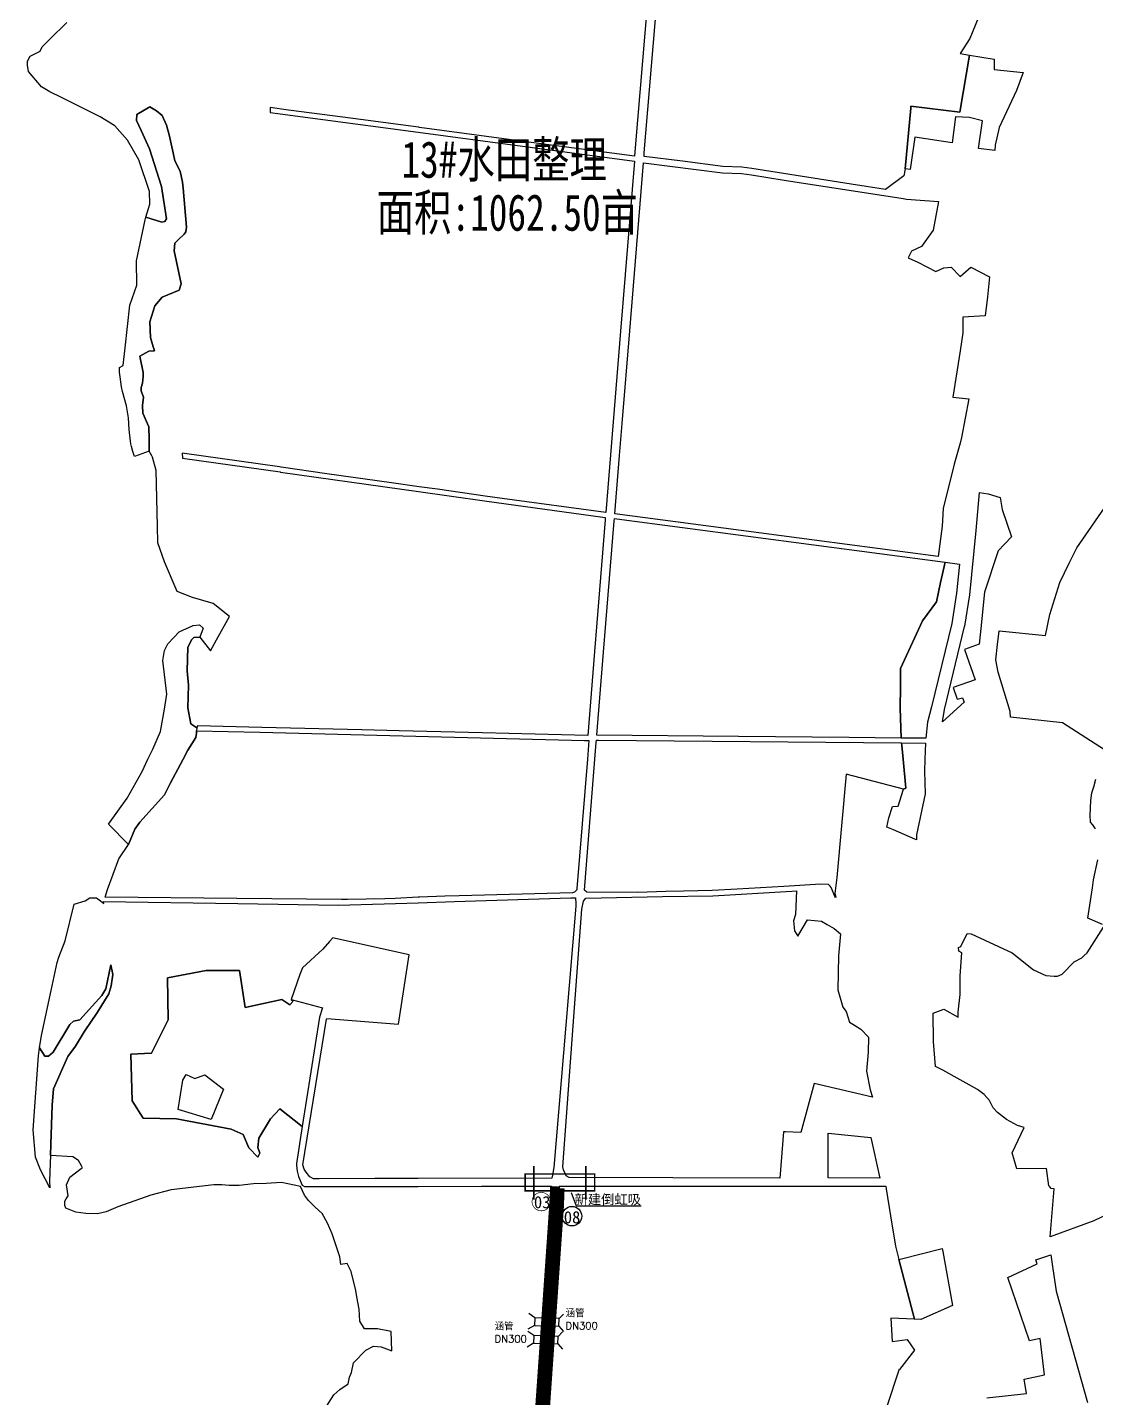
# Model space of a CAD drawing. Header units: millimetres. Extents: x 35444746 to 35449000, y 3482000 to 3488437.
# Drawn here: x 35444840 to 35445278, y 3484738 to 3485300 of the extents above; entities that cross this region are included whole.
import ezdxf
from ezdxf.enums import TextEntityAlignment as Align

# ---------------------------------------------------------------- set-up
doc = ezdxf.new("R2010")
doc.units = ezdxf.units.MM
doc.linetypes.add('X3', pattern=[5, 4, -1])
for name, color, linetype, true_color in [('0203.02旱地整理', 9, 'Continuous', 0x808080), ('0204.01水田整理标注', 7, 'Continuous', 0xffffff), ('0204.02水田整理', 9, 'Continuous', 0x808080), ('0302.01田间道路工程标注', 6, 'X3', 0xff00ff), ('0302.02田间道路工程', 6, 'X3', 0xff00ff), ('0401.01渠道工程标注', 4, '732', 0x00ffff), ('0401.02渠道工程', 4, 'X3', 0x00ffff), ('0401.03涵管标注', 4, '732', 0x00ffff), ('0502.01倒虹吸标注', 6, 'X3', 0xff00ff), ('0502.02倒虹吸', 6, 'X3', 0xff00ff)]:
    doc.layers.add(name, color=color, linetype=linetype, true_color=true_color)
doc.styles.add('FS', font='rs.shx', dxfattribs={"bigfont": 'fs.shx'})
doc.styles.add('宋体', font='')
doc.styles.get('宋体').set_extended_font_data('SimSun')
doc.linetypes.add('732', pattern='A,9,-0.5,[162,AAA.SHX,S=1,R=0,X=0,Y=0],-0.5', length=10)

# ---------------------------------------------------------------- blocks, each defined once
blk = doc.blocks.new('*U3')
at = {"linetype": 'X3', "ltscale": 0.2, "const_width": 1, "flags": 128}
for points in [[(5.81, 20.51), (5.81, 0)], [(37.42, 20.51), (37.42, 0)], [(37.42, 15.64), (5.81, 15.64)], [(5.81, 5.46), (37.42, 5.46)]]:
    blk.add_lwpolyline(points, dxfattribs=at)
at = {"linetype": 'ByBlock', "ltscale": 0.2, "const_width": 1, "flags": 128}
for points in [[(5.81, 15.64), (0.5, 15.64), (0.5, 5.46), (5.81, 5.46)], [(37.42, 15.64), (42.73, 15.64), (42.73, 5.46), (37.42, 5.46)]]:
    blk.add_lwpolyline(points, dxfattribs=at)

msp = doc.modelspace()

# ---------------------------------------------------------------- linework, layer by layer
at = {"layer": '0203.02旱地整理', "color": 41}
for points in [[(35445226.197, 3485288.923), (35445236.363, 3485287.23), (35445236.334, 3485283.022), (35445248.291, 3485281.856), (35445245.476, 3485274.406), (35445238.442, 3485259.227), (35445236.752, 3485252.058), (35445236.592, 3485249.829), (35445229.948, 3485250.637), (35445231.594, 3485262.014), (35445226.17, 3485263.4), (35445220.46, 3485263.694), (35445219.123, 3485252.896), (35445203.793, 3485255.328), (35445201.875, 3485242.079), (35445199.823, 3485242.226), (35445202.123, 3485267.204), (35445202.2, 3485268.032), (35445222.29, 3485265.54)], [(35445226.197, 3485288.923), (35445236.363, 3485287.23), (35445236.334, 3485283.022), (35445248.291, 3485281.856), (35445245.476, 3485274.406), (35445238.442, 3485259.227), (35445236.752, 3485252.058), (35445236.592, 3485249.829), (35445229.948, 3485250.637), (35445231.594, 3485262.014), (35445226.17, 3485263.4), (35445220.46, 3485263.694), (35445219.123, 3485252.896), (35445203.793, 3485255.328), (35445201.875, 3485242.079), (35445199.823, 3485242.226), (35445202.123, 3485267.204), (35445202.2, 3485268.032), (35445222.29, 3485265.54)], [(35444888.328, 3485222.482), (35444894.803, 3485220.428), (35444896.055, 3485220.741), (35444896.698, 3485221.716), (35444894.697, 3485235.013), (35444889.756, 3485250.438), (35444886.365, 3485257.999), (35444884.493, 3485262.134), (35444884.564, 3485264.527), (35444889.885, 3485267.783), (35444892.587, 3485266.114), (35444895.003, 3485264.171), (35444896.75, 3485260.169), (35444897.793, 3485256.288), (35444899.491, 3485248.799), (35444900.218, 3485245.59), (35444902.318, 3485241.351), (35444903.358, 3485236.766), (35444903.583, 3485234.417), (35444904.928, 3485218.324), (35444904.685, 3485216.446), (35444903.976, 3485215.51), (35444901.496, 3485213.174), (35444900.196, 3485211.772), (35444899.948, 3485208.602), (35444902.698, 3485195.136), (35444901.981, 3485192.437), (35444895.025, 3485189.65), (35444891.95, 3485186.021), (35444889.922, 3485179.45), (35444890.132, 3485173.103), (35444891.292, 3485169.219), (35444891.544, 3485168.512), (35444891.888, 3485167.549), (35444889.535, 3485167.432), (35444885.829, 3485165.382), (35444887.225, 3485158.666), (35444887.219, 3485157.133), (35444886.853, 3485154.304), (35444886.373, 3485152.537), (35444886.368, 3485151.24), (35444887.302, 3485148.641), (35444886.933, 3485145.104), (35444887.066, 3485142.025), (35444889.522, 3485136.357), (35444889.601, 3485131.419), (35444889.589, 3485126.451), (35444883.556, 3485124.252), (35444882.903, 3485126.265), (35444882.35, 3485128.385), (35444882.126, 3485129.458), (35444881.94, 3485130.537), (35444881.376, 3485135.347), (35444881.144, 3485140.082), (35444880.349, 3485145.049), (35444878.749, 3485150.938), (35444878.336, 3485152.876), (35444877.99, 3485154.826), (35444877.699, 3485156.871), (35444877.508, 3485158.797), (35444877.416, 3485160.73), (35444878.91, 3485161.556), (35444879.741, 3485168.801), (35444881.745, 3485186.275), (35444884.624, 3485194.547), (35444884.459, 3485204.551), (35444887.991, 3485221.378)], [(35444888.328, 3485222.482), (35444894.803, 3485220.428), (35444896.055, 3485220.741), (35444896.698, 3485221.716), (35444894.697, 3485235.013), (35444889.756, 3485250.438), (35444886.365, 3485257.999), (35444884.493, 3485262.134), (35444884.564, 3485264.527), (35444889.885, 3485267.783), (35444892.587, 3485266.114), (35444895.003, 3485264.171), (35444896.75, 3485260.169), (35444897.793, 3485256.288), (35444899.491, 3485248.799), (35444900.218, 3485245.59), (35444902.318, 3485241.351), (35444903.358, 3485236.766), (35444903.583, 3485234.417), (35444904.928, 3485218.324), (35444904.685, 3485216.446), (35444903.976, 3485215.51), (35444901.496, 3485213.174), (35444900.196, 3485211.772), (35444899.948, 3485208.602), (35444902.698, 3485195.136), (35444901.981, 3485192.437), (35444895.025, 3485189.65), (35444891.95, 3485186.021), (35444889.922, 3485179.45), (35444890.132, 3485173.103), (35444891.292, 3485169.219), (35444891.544, 3485168.512), (35444891.888, 3485167.549), (35444889.535, 3485167.432), (35444885.829, 3485165.382), (35444887.225, 3485158.666), (35444887.219, 3485157.133), (35444886.853, 3485154.304), (35444886.373, 3485152.537), (35444886.368, 3485151.24), (35444887.302, 3485148.641), (35444886.933, 3485145.104), (35444887.066, 3485142.025), (35444889.522, 3485136.357), (35444889.601, 3485131.419), (35444889.589, 3485126.451), (35444883.556, 3485124.252), (35444882.903, 3485126.265), (35444882.35, 3485128.385), (35444882.126, 3485129.458), (35444881.94, 3485130.537), (35444881.376, 3485135.347), (35444881.144, 3485140.082), (35444880.349, 3485145.049), (35444878.749, 3485150.938), (35444878.336, 3485152.876), (35444877.99, 3485154.826), (35444877.699, 3485156.871), (35444877.508, 3485158.797), (35444877.416, 3485160.73), (35444878.91, 3485161.556), (35444879.741, 3485168.801), (35444881.745, 3485186.275), (35444884.624, 3485194.547), (35444884.459, 3485204.551), (35444887.991, 3485221.378)], [(35445230.391, 3485109.528), (35445233.841, 3485108.925), (35445238.834, 3485107.416), (35445239.635, 3485102.545), (35445243.389, 3485091.272), (35445237.93, 3485085.545), (35445232.4, 3485068.516), (35445230.894, 3485053.635), (35445230.251, 3485047.27), (35445224.134, 3485045.088), (35445228.605, 3485032.548), (35445219.564, 3485029.497), (35445221.097, 3485024.721), (35445223.352, 3485025.266), (35445224.041, 3485023.371), (35445215.136, 3485015.404), (35445215.984, 3485020.409), (35445224.206, 3485054.463), (35445224.249, 3485054.64), (35445226.298, 3485067.49), (35445228.979, 3485093.808)], [(35445230.391, 3485109.528), (35445233.841, 3485108.925), (35445238.834, 3485107.416), (35445239.635, 3485102.545), (35445243.389, 3485091.272), (35445237.93, 3485085.545), (35445232.4, 3485068.516), (35445230.894, 3485053.635), (35445230.251, 3485047.27), (35445224.134, 3485045.088), (35445228.605, 3485032.548), (35445219.564, 3485029.497), (35445221.097, 3485024.721), (35445223.352, 3485025.266), (35445224.041, 3485023.371), (35445215.136, 3485015.404), (35445215.984, 3485020.409), (35445224.206, 3485054.463), (35445224.249, 3485054.64), (35445226.298, 3485067.49), (35445228.979, 3485093.808)], [(35445216.263, 3485080.822), (35445222.136, 3485080.047), (35445220.929, 3485068.19), (35445218.938, 3485055.703), (35445210.678, 3485021.498), (35445208.968, 3485015.264), (35445208.261, 3485008.596), (35445198.131, 3485008.688), (35445197.756, 3485021.051), (35445197.874, 3485029.661), (35445197.955, 3485037.238), (35445206.874, 3485056.786), (35445212.617, 3485064.619), (35445214.31, 3485072.504)], [(35445216.263, 3485080.822), (35445222.136, 3485080.047), (35445220.929, 3485068.19), (35445218.938, 3485055.703), (35445210.678, 3485021.498), (35445208.968, 3485015.264), (35445208.261, 3485008.596), (35445198.131, 3485008.688), (35445197.756, 3485021.051), (35445197.874, 3485029.661), (35445197.955, 3485037.238), (35445206.874, 3485056.786), (35445212.617, 3485064.619), (35445214.31, 3485072.504)], [(35444910.431, 3485050.108), (35444907.912, 3485049.959), (35444907.2, 3485049.113), (35444905.504, 3485045.932), (35444905.182, 3485036.322), (35444905.723, 3485030.384), (35444905.543, 3485021.056), (35444906.79, 3485014.55), (35444909.238, 3485012.875), (35444909.112, 3485011.719), (35444909.002, 3485010.722), (35444908.803, 3485008.905), (35444905.532, 3485003.692), (35444903.573, 3485000), (35444898.275, 3484990.016), (35444895.856, 3484985.362), (35444885.772, 3484974.244), (35444883.782, 3484971.284), (35444881.217, 3484965.073), (35444872.985, 3484973.398), (35444880.65, 3484984.079), (35444886.722, 3484994.935), (35444889.142, 3485000), (35444891.15, 3485004.204), (35444894.248, 3485011.454), (35444895.979, 3485020.547), (35444896.849, 3485026.659), (35444895.174, 3485040.469), (35444895.896, 3485044.589), (35444897.328, 3485047.424), (35444901.947, 3485052.323), (35444907.695, 3485054.897), (35444910.272, 3485055.131), (35444911.794, 3485053.843)], [(35444910.431, 3485050.108), (35444907.912, 3485049.959), (35444907.2, 3485049.113), (35444905.504, 3485045.932), (35444905.182, 3485036.322), (35444905.723, 3485030.384), (35444905.543, 3485021.056), (35444906.79, 3485014.55), (35444909.238, 3485012.875), (35444909.112, 3485011.719), (35444909.002, 3485010.722), (35444908.803, 3485008.905), (35444905.532, 3485003.692), (35444903.573, 3485000), (35444898.275, 3484990.016), (35444895.856, 3484985.362), (35444885.772, 3484974.244), (35444883.782, 3484971.284), (35444881.217, 3484965.073), (35444872.985, 3484973.398), (35444880.65, 3484984.079), (35444886.722, 3484994.935), (35444889.142, 3485000), (35444891.15, 3485004.204), (35444894.248, 3485011.454), (35444895.979, 3485020.547), (35444896.849, 3485026.659), (35444895.174, 3485040.469), (35444895.896, 3485044.589), (35444897.328, 3485047.424), (35444901.947, 3485052.323), (35444907.695, 3485054.897), (35444910.272, 3485055.131), (35444911.794, 3485053.843)], [(35445198.330608, 3485006.686967), (35445208.151, 3485006.596), (35445207.902, 3485000), (35445207.718, 3484995.138), (35445208.008, 3484985.862), (35445204.538, 3484969.038), (35445204.476, 3484966.883), (35445203.859, 3484967.16), (35445195.078, 3484971.101), (35445192.251, 3484972.124), (35445193.171, 3484975.929), (35445194.596, 3484980.634), (35445197.011, 3484980.758), (35445199.115943, 3484987.753809), (35445200.048379, 3484988.117403), (35445199.018113, 3485000), (35445198.430487, 3485005.685616)], [(35445198.330608, 3485006.686967), (35445208.151, 3485006.596), (35445207.902, 3485000), (35445207.718, 3484995.138), (35445208.008, 3484985.862), (35445204.538, 3484969.038), (35445204.476, 3484966.883), (35445203.859, 3484967.16), (35445195.078, 3484971.101), (35445192.251, 3484972.124), (35445193.171, 3484975.929), (35445194.596, 3484980.634), (35445197.011, 3484980.758), (35445199.115943, 3484987.753809), (35445200.048379, 3484988.117403), (35445199.018113, 3485000), (35445198.430487, 3485005.685616)], [(35444844.691, 3484881.544), (35444846.888, 3484878.128), (35444848.39, 3484878.191), (35444850.184, 3484879.775), (35444857.035, 3484891.131), (35444858.605, 3484892.548), (35444861.182, 3484893.002), (35444870.23, 3484903.109), (35444871.842, 3484905.833), (35444873.876, 3484915.652), (35444874.714, 3484911.676), (35444873.995, 3484907.016), (35444873.139, 3484903.77), (35444868.453, 3484896.161), (35444862.918, 3484888.13), (35444859.368, 3484882.21), (35444856.247, 3484877.983), (35444850.416, 3484864.72), (35444849.834, 3484858.079), (35444849.282, 3484842.105), (35444849.111, 3484837.382), (35444848.995, 3484834.207), (35444848.731, 3484826.92), (35444848.823, 3484824.166), (35444845.002, 3484831.57), (35444843.024, 3484836.695), (35444842.057, 3484847.928), (35444844.195, 3484878.278)], [(35444844.691, 3484881.544), (35444846.888, 3484878.128), (35444848.39, 3484878.191), (35444850.184, 3484879.775), (35444857.035, 3484891.131), (35444858.605, 3484892.548), (35444861.182, 3484893.002), (35444870.23, 3484903.109), (35444871.842, 3484905.833), (35444873.876, 3484915.652), (35444874.714, 3484911.676), (35444873.995, 3484907.016), (35444873.139, 3484903.77), (35444868.453, 3484896.161), (35444862.918, 3484888.13), (35444859.368, 3484882.21), (35444856.247, 3484877.983), (35444850.416, 3484864.72), (35444849.834, 3484858.079), (35444849.282, 3484842.105), (35444849.111, 3484837.382), (35444848.995, 3484834.207), (35444848.731, 3484826.92), (35444848.823, 3484824.166), (35444845.002, 3484831.57), (35444843.024, 3484836.695), (35444842.057, 3484847.928), (35444844.195, 3484878.278)], [(35444947.945, 3484901.354), (35444948.392, 3484901.329), (35444960.712, 3484898.015), (35444959.537, 3484894.143), (35444952.421, 3484849.223), (35444943.216, 3484856.499), (35444939.367, 3484852.445), (35444934.618, 3484844.466), (35444934.216, 3484840.614), (35444935.021, 3484838.313), (35444934.272, 3484836.74), (35444930.515, 3484840.495), (35444928.261, 3484846.034), (35444923.276, 3484848.262), (35444900.908, 3484852.37), (35444887.153, 3484852.705), (35444882.646, 3484859.786), (35444882.128, 3484879.003), (35444890.613, 3484879.391), (35444897.435, 3484893.062), (35444897.195, 3484910.296), (35444913.041, 3484913.326), (35444926.758, 3484913.26), (35444928.983, 3484898.143), (35444944.118, 3484901.346), (35444947.281, 3484899.211), (35444948.748, 3484900.777)], [(35444947.945, 3484901.354), (35444948.392, 3484901.329), (35444960.712, 3484898.015), (35444959.537, 3484894.143), (35444952.421, 3484849.223), (35444943.216, 3484856.499), (35444939.367, 3484852.445), (35444934.618, 3484844.466), (35444934.216, 3484840.614), (35444935.021, 3484838.313), (35444934.272, 3484836.74), (35444930.515, 3484840.495), (35444928.261, 3484846.034), (35444923.276, 3484848.262), (35444900.908, 3484852.37), (35444887.153, 3484852.705), (35444882.646, 3484859.786), (35444882.128, 3484879.003), (35444890.613, 3484879.391), (35444897.435, 3484893.062), (35444897.195, 3484910.296), (35444913.041, 3484913.326), (35444926.758, 3484913.26), (35444928.983, 3484898.143), (35444944.118, 3484901.346), (35444947.281, 3484899.211), (35444948.748, 3484900.777)], [(35445215.051, 3484799.292), (35445215.275, 3484797.951), (35445219.31, 3484775.876), (35445206.188, 3484770.08), (35445203.606, 3484770.194), (35445197.289, 3484794.701), (35445197.734, 3484794.837)], [(35445215.051, 3484799.292), (35445215.275, 3484797.951), (35445219.31, 3484775.876), (35445206.188, 3484770.08), (35445203.606, 3484770.194), (35445197.289, 3484794.701), (35445197.734, 3484794.837)]]:
    msp.add_lwpolyline(points, close=True, dxfattribs=at)
for points in [[(35445281.574, 3485003.888), (35445264.342, 3485014.876), (35445243.06, 3485017.225), (35445242.845, 3485019.542), (35445238.046, 3485035.712), (35445237.04, 3485040.812), (35445237.726, 3485047.139), (35445238.432, 3485052.702), (35445257.339, 3485050.746), (35445259.192, 3485059.351), (35445263.264, 3485072.518), (35445267.163, 3485080.411), (35445270.284, 3485086.731), (35445284.088, 3485106.756)], [(35445281.574, 3485003.888), (35445264.342, 3485014.876), (35445243.06, 3485017.225), (35445242.845, 3485019.542), (35445238.046, 3485035.712), (35445237.04, 3485040.812), (35445237.726, 3485047.139), (35445238.432, 3485052.702), (35445257.339, 3485050.746), (35445259.192, 3485059.351), (35445263.264, 3485072.518), (35445267.163, 3485080.411), (35445270.284, 3485086.731), (35445284.088, 3485106.756)], [(35445233.348, 3484737.921), (35445249.55, 3484739.674), (35445248.653, 3484745.536), (35445256.976, 3484747.379), (35445255.208, 3484762.24), (35445250.884, 3484761.314), (35445241.91, 3484787.321), (35445254.018, 3484792.875), (35445253.496, 3484794.567), (35445259.615, 3484796.56), (35445260.232, 3484791.857), (35445261.848, 3484781.702), (35445274.596, 3484736.04)], [(35445233.348, 3484737.921), (35445249.55, 3484739.674), (35445248.653, 3484745.536), (35445256.976, 3484747.379), (35445255.208, 3484762.24), (35445250.884, 3484761.314), (35445241.91, 3484787.321), (35445254.018, 3484792.875), (35445253.496, 3484794.567), (35445259.615, 3484796.56), (35445260.232, 3484791.857), (35445261.848, 3484781.702), (35445274.596, 3484736.04)]]:
    msp.add_lwpolyline(points, dxfattribs=at)
at = {"layer": '0204.02水田整理', "color": 51}
for points in [[(35445242.127, 3485334.377), (35445226.35, 3485295.74), (35445222.366, 3485289.56), (35445226.197, 3485288.923), (35445222.29, 3485265.54), (35445202.2, 3485268.032), (35445202.123, 3485267.204), (35445199.823, 3485242.226), (35445199.259, 3485239.412), (35445191.819, 3485233.81), (35445177.64, 3485236.024), (35445136.869, 3485242.389), (35445132.847, 3485243.017), (35445125.061, 3485243.254), (35445108.482, 3485245.374), (35445092.793, 3485247.38), (35445092.796, 3485248.909), (35445097.879, 3485310.331)], [(35445094.051, 3485310.957), (35445088.943, 3485249.225), (35445088.799, 3485247.457), (35445046.329, 3485253.146), (35445000.592, 3485259.272), (35445000.209, 3485259.323), (35444969.091, 3485263.451), (35444946.775, 3485266.411), (35444939.248, 3485267.41), (35444939.245, 3485265.393), (35444999.945, 3485257.34), (35445046.924, 3485251.048), (35445088.737, 3485245.448), (35445083.016, 3485175.612), (35445078.865, 3485124.938), (35445076.949, 3485101.229), (35445034.506, 3485107.038), (35445027.552, 3485107.99), (35445007.883, 3485110.773), (35445000.42, 3485111.829), (35444989.079, 3485113.433), (35444962.565, 3485117.185), (35444943.839, 3485119.835), (35444943.637, 3485119.863), (35444943.048, 3485119.947), (35444903.138, 3485125.594), (35444903.362, 3485123.542), (35444943.357, 3485117.883), (35444943.558, 3485117.854), (35445000.14, 3485109.848), (35445027.276, 3485106.009), (35445075.842, 3485099.362), (35445076.656, 3485099.251), (35445076.788, 3485099.233), (35445076.707, 3485098.235), (35445073.29, 3485055.956), (35445072.347, 3485044.283), (35445069.556, 3485009.732), (35445026.344, 3485010.806), (35444992.265, 3485011.653), (35444976.889, 3485012.035), (35444935.868, 3485013.054), (35444909.398, 3485013.713), (35444909.238, 3485012.875), (35444906.79, 3485014.55), (35444905.543, 3485021.056), (35444905.723, 3485030.384), (35444905.182, 3485036.322), (35444905.504, 3485045.932), (35444907.2, 3485049.113), (35444907.912, 3485049.959), (35444910.431, 3485050.108), (35444914.84, 3485044.507), (35444917.287, 3485048.974), (35444922.585, 3485058.646), (35444915.875, 3485063.939), (35444907.42, 3485066.392), (35444901.087, 3485068.808), (35444895.87, 3485080.984), (35444893.19, 3485088.81), (35444893.064, 3485095.624), (35444892.552, 3485118.479), (35444891.003, 3485124.027), (35444890.735, 3485124.486), (35444889.589, 3485126.451), (35444889.601, 3485131.419), (35444889.522, 3485136.357), (35444887.066, 3485142.025), (35444886.933, 3485145.104), (35444887.302, 3485148.641), (35444886.368, 3485151.24), (35444886.373, 3485152.537), (35444886.853, 3485154.304), (35444887.219, 3485157.133), (35444887.225, 3485158.666), (35444885.829, 3485165.382), (35444889.535, 3485167.432), (35444891.888, 3485167.549), (35444891.544, 3485168.512), (35444891.292, 3485169.219), (35444890.132, 3485173.103), (35444889.922, 3485179.45), (35444891.95, 3485186.021), (35444895.025, 3485189.65), (35444901.981, 3485192.437), (35444902.698, 3485195.136), (35444899.948, 3485208.602), (35444900.196, 3485211.772), (35444901.496, 3485213.174), (35444903.976, 3485215.51), (35444904.685, 3485216.446), (35444904.928, 3485218.324), (35444903.583, 3485234.417), (35444903.358, 3485236.766), (35444902.318, 3485241.351), (35444900.218, 3485245.59), (35444899.491, 3485248.799), (35444897.793, 3485256.288), (35444896.75, 3485260.169), (35444895.003, 3485264.171), (35444892.587, 3485266.114), (35444889.885, 3485267.783), (35444884.564, 3485264.527), (35444884.493, 3485262.134), (35444886.365, 3485257.999), (35444889.756, 3485250.438), (35444894.697, 3485235.013), (35444896.698, 3485221.716), (35444896.055, 3485220.741), (35444894.803, 3485220.428), (35444888.328, 3485222.482), (35444889.964, 3485227.838), (35444889.75, 3485233.032), (35444885.429, 3485245.92), (35444880.735, 3485254.089), (35444875.522, 3485259.879), (35444869.585, 3485263.642), (35444853.688, 3485271.576), (35444848.848, 3485273.847), (35444845.427, 3485275.993), (35444840.136, 3485282.178), (35444839.674, 3485284.777), (35444839.771, 3485286.488), (35444840.871, 3485288.546), (35444844.952, 3485290.528), (35444845.667, 3485292.29), (35444848.832, 3485295.439), (35444855.793, 3485302.365)], [(35445277.98, 3484971.484), (35445276.768, 3484973.141), (35445275.862, 3484974.146), (35445275.696, 3484976.96), (35445275.999, 3484983.1), (35445276.387, 3484986.265), (35445277.253, 3484988.619), (35445278.06, 3484991.785)], [(35445280.767, 3484932.232), (35445274.731, 3484934.725), (35445276.623, 3484947.164), (35445277.136, 3484950.538), (35445278.833, 3484958.732)], [(35444962.474, 3484734.713), (35444965.454, 3484739.107), (35444967.912, 3484741.341), (35444971.339, 3484743.649), (35444971.86, 3484746.479), (35444972.605, 3484748.341), (35444973.499, 3484752.288), (35444978.555, 3484757.506), (35444981.638, 3484759.187), (35444984.815, 3484758.814), (35444989.16, 3484757.227), (35444988.89, 3484765.158), (35444983.299, 3484766.247), (35444978.05, 3484766.247), (35444976.094, 3484769.436), (35444975.786, 3484774.375), (35444974.887, 3484779.408), (35444974.435, 3484781.94), (35444972.582, 3484789.728), (35444970.864, 3484793.123), (35444968.274, 3484792.706), (35444967.844, 3484795.758), (35444964.683, 3484805.181), (35444962.807, 3484809.658), (35444960.576, 3484813.548), (35444957.752, 3484816.146), (35444955.046, 3484818.98), (35444953.4, 3484821.103), (35444951.659, 3484824.687), (35444943.932, 3484826.246), (35444937.702, 3484825.854), (35444932.374, 3484825.742), (35444926.526, 3484825.096), (35444922.408, 3484825.11), (35444919.428, 3484825.404), (35444916.162, 3484825.415), (35444898.695, 3484823.347), (35444890.313, 3484821.106), (35444876.814, 3484816.328), (35444871.982, 3484814.215), (35444868.431, 3484813.517), (35444863.604, 3484813.533), (35444859.488, 3484814.113), (35444855.387, 3484815.768), (35444854.975, 3484816.932), (35444854.975, 3484818.644), (35444855.581, 3484819.642), (35444856.413, 3484820.856), (35444855.776, 3484825.325), (35444857.028, 3484828.555), (35444861.708, 3484832.075), (35444862.285, 3484832.291), (35444861.876, 3484833.183), (35444860.624, 3484835.27), (35444858.323, 3484836.896), (35444849.111, 3484837.382), (35444849.282, 3484842.105), (35444849.834, 3484858.079), (35444850.416, 3484864.72), (35444856.247, 3484877.983), (35444859.368, 3484882.21), (35444862.918, 3484888.13), (35444868.453, 3484896.161), (35444873.139, 3484903.77), (35444873.995, 3484907.016), (35444874.714, 3484911.676), (35444873.876, 3484915.652), (35444871.842, 3484905.833), (35444870.23, 3484903.109), (35444861.182, 3484893.002), (35444858.605, 3484892.548), (35444857.035, 3484891.131), (35444850.184, 3484879.775), (35444848.39, 3484878.191), (35444846.888, 3484878.128), (35444844.691, 3484881.544), (35444845.47, 3484886.672), (35444849.455, 3484905.117), (35444851.948, 3484916.657), (35444852.612, 3484918.813), (35444855.188, 3484925.481), (35444858.806, 3484940.475), (35444863.364, 3484941.879), (35444865.23, 3484943.07), (35444868.042, 3484943.098), (35444869.604, 3484941.85), (35444870.977, 3484940.869), (35444870.922, 3484941.556), (35444925.949, 3484940.736), (35444967.347, 3484940.123), (35445000, 3484941.126), (35445014.963, 3484941.653), (35445062.632, 3484943.082), (35445064.565, 3484943.14), (35445064.641, 3484940.761), (35445064.675, 3484939.733), (35445060.558, 3484890.912), (35445055.625, 3484832.413), (35445055.083, 3484829.267), (35445054.884, 3484828.111), (35444999.99, 3484827.962), (35444982.25, 3484827.908), (35444959.377, 3484827.838), (35444957.043, 3484827.862), (35444955.609, 3484828.64), (35444954.02, 3484830.522), (35444953.208, 3484831.734), (35444952.704, 3484833.549), (35444962.417, 3484893.338), (35444962.506, 3484893.624), (35444991.956, 3484891.268), (35444996.358, 3484919.749), (35444964.859, 3484926.659), (35444964.838, 3484926.553), (35444963.634, 3484925.149), (35444960.913, 3484922), (35444952.58, 3484914.366), (35444951.453, 3484911.716), (35444947.945, 3484901.354), (35444948.748, 3484900.777), (35444947.281, 3484899.211), (35444944.118, 3484901.346), (35444928.983, 3484898.143), (35444926.758, 3484913.26), (35444913.041, 3484913.326), (35444897.195, 3484910.296), (35444897.435, 3484893.062), (35444890.613, 3484879.391), (35444882.128, 3484879.003), (35444882.646, 3484859.786), (35444887.153, 3484852.705), (35444900.908, 3484852.37), (35444923.276, 3484848.262), (35444928.261, 3484846.034), (35444930.515, 3484840.495), (35444934.272, 3484836.74), (35444935.021, 3484838.313), (35444934.216, 3484840.614), (35444934.618, 3484844.466), (35444939.367, 3484852.445), (35444943.216, 3484856.499), (35444952.421, 3484849.223), (35444950.024, 3484834.094), (35444950.088, 3484833.486), (35444950.35, 3484830.992), (35444950.848, 3484828.74), (35444952.398, 3484825.241), (35444953.324, 3484824.67), (35444959.365, 3484824.608), (35445000, 3484824.733), (35445026.022, 3484824.812), (35445054.680548, 3484824.801981), (35445054.260564, 3484816.773562), (35445039.382752, 3484602.272035)], [(35445287.241185, 3484815.403327), (35445277.211253, 3484810.527047), (35445259.286008, 3484804.043093), (35445260.963, 3484823.777), (35445259.753, 3484823.845), (35445259.124, 3484824.575), (35445258.776, 3484824.978), (35445257.845, 3484832.046), (35445245.626, 3484831.886), (35445243.732, 3484838.504), (35445248.624, 3484848.936), (35445245.868, 3484849.705), (35445241.384, 3484852.124), (35445237.747, 3484855.1), (35445235.952, 3484856.955), (35445234.446, 3484859.896), (35445232.172, 3484862.453), (35445229.514, 3484864.438), (35445215.222, 3484872.394), (35445212.251, 3484873.942), (35445211.409, 3484884.19), (35445211.319, 3484895.73), (35445215.659, 3484897.465), (35445221.579, 3484894.167), (35445221.594, 3484896.272), (35445222.346, 3484903.519), (35445222.399, 3484911.121), (35445223.059, 3484920.504), (35445221.897, 3484921.209), (35445221.642, 3484922.78), (35445222.611, 3484923.192), (35445225.332, 3484928.438), (35445226.908, 3484928.324), (35445243.774, 3484920.528), (35445252.545, 3484913.551), (35445257.537, 3484911.315), (35445260.912, 3484910.951), (35445262.309, 3484910.945), (35445264.296, 3484911.87), (35445269.105, 3484916.867), (35445272.261, 3484918.488), (35445273.112, 3484919.299), (35445274.482, 3484920.605), (35445281.225, 3484931.064)], [(35445026.924322, 3484379.295512), (35445057.255137, 3484816.591398), (35445057.661468, 3484824.35884), (35445057.880029, 3484824.800862), (35445191.924, 3484824.754), (35445192.092, 3484823.722), (35445193.759, 3484812.66), (35445195.871, 3484800.202), (35445197.289, 3484794.701), (35445203.606, 3484770.194), (35445193.971, 3484770.619), (35445194.472, 3484761.076), (35445200.586, 3484761.846), (35445203.704, 3484757.541), (35445197.566, 3484749.607), (35445197.324, 3484749.668), (35445192.095, 3484733.607)]]:
    msp.add_lwpolyline(points, dxfattribs=at)
for points in [[(35445200.38, 3485229.842), (35445213.526, 3485228.894), (35445211.38, 3485217.072), (35445206.461, 3485210.404), (35445202.415, 3485208.479), (35445201.1, 3485205.826), (35445204.954, 3485203.921), (35445212.449, 3485200.216), (35445215.718, 3485201.641), (35445218.633, 3485202), (35445222.45, 3485198.108), (35445226.706, 3485201.874), (35445234.452, 3485197.917), (35445233.549, 3485189.788), (35445232.674, 3485181.904), (35445223.537, 3485181.434), (35445223.551, 3485174.952), (35445222.36, 3485167.535), (35445219.32, 3485148.583), (35445225.998, 3485147.868), (35445223.003, 3485132.047), (35445222.356, 3485129.708), (35445219.962, 3485121.038), (35445215.365, 3485102.927), (35445215.027, 3485095.662), (35445213.415, 3485083.217), (35445163.587, 3485089.794), (35445125.241, 3485094.855), (35445080.695, 3485100.735), (35445082.626, 3485124.634), (35445083.698, 3485137.725), (35445086.813, 3485175.784), (35445092.463, 3485244.801), (35445124.856, 3485240.659), (35445132.606, 3485240.423), (35445136.788, 3485239.77), (35445150.164, 3485237.682), (35445198.999, 3485230.058)], [(35445216.263, 3485080.822), (35445214.31, 3485072.504), (35445212.617, 3485064.619), (35445206.874, 3485056.786), (35445197.955, 3485037.238), (35445197.874, 3485029.661), (35445197.756, 3485021.051), (35445198.131, 3485008.688), (35445176.878, 3485008.884), (35445131.468, 3485009.3), (35445073.35, 3485009.834), (35445076.108, 3485043.979), (35445077.056, 3485055.707), (35445080.453, 3485097.741), (35445080.533, 3485098.739), (35445081.575, 3485098.601)], [(35444909.112, 3485011.719), (35444935.002, 3485011.073), (35445068.248, 3485007.748), (35445070.072, 3485007.703), (35445069.45, 3485000), (35445065.108, 3484947.011), (35445065.06, 3484946.414), (35445064.113, 3484945.434), (35445063.356, 3484945.198), (35445016.888, 3484943.955), (35445010.955, 3484943.775), (35445000.525, 3484943.458), (35445000, 3484943.442), (35444990.549, 3484942.882), (35444986.352, 3484942.786), (35444971.022, 3484942.436), (35444968.506, 3484942.461), (35444925.654, 3484942.893), (35444871.555, 3484943.421), (35444872.532, 3484946.582), (35444877.237, 3484959.152), (35444881.217, 3484965.073), (35444883.782, 3484971.284), (35444885.772, 3484974.244), (35444895.856, 3484985.362), (35444898.275, 3484990.016), (35444903.573, 3485000), (35444905.532, 3485003.692), (35444908.803, 3485008.905), (35444909.002, 3485010.722)], [(35445198.330608, 3485006.686967), (35445198.430487, 3485005.685616), (35445199.018113, 3485000), (35445200.048379, 3484988.117403), (35445199.115943, 3484987.753809), (35445175.646, 3484993.883), (35445171.744, 3484951.485), (35445170.977, 3484944.861), (35445171.429, 3484943.382), (35445171.234, 3484943.18), (35445169.511, 3484947.359), (35445169.034, 3484947.878), (35445168.365, 3484948.606), (35445165.174, 3484948.754), (35445150.048, 3484947.83), (35445130.866, 3484946.66), (35445120.588, 3484946.196), (35445108.882, 3484945.897), (35445101.577, 3484945.711), (35445090.136, 3484945.369), (35445069.148, 3484945.426), (35445068.216, 3484946.264), (35445072.556, 3485000), (35445073.108, 3485006.836), (35445073.189, 3485007.835), (35445074.049, 3485007.827)], [(35445155.207, 3484945.982), (35445154.76, 3484936.255), (35445154.065, 3484933.641), (35445154.427, 3484929.549), (35445155.761, 3484927.4), (35445159.694, 3484934.043), (35445165.556, 3484933.543), (35445167.772, 3484932.185), (35445170.655, 3484930.58), (35445173.235, 3484928.356), (35445172.425, 3484919.362), (35445172.197, 3484905.318), (35445174.266, 3484898.251), (35445175.551, 3484896.454), (35445177.024, 3484892.047), (35445179, 3484890.876), (35445181.679, 3484889.289), (35445184.782, 3484886.015), (35445184.61, 3484879.81), (35445184.022, 3484871.932), (35445185.4, 3484864.305), (35445186.367, 3484861.39), (35445162.438, 3484866.897), (35445156.965, 3484846.828), (35445150.729, 3484847.164), (35445149.856, 3484847.083), (35445148.382, 3484828.134), (35445104.489, 3484828.215), (35445061.939, 3484828.293), (35445060.68, 3484829.016), (35445059.588, 3484831.57), (35445059.322, 3484832.702), (35445063.642, 3484890.612), (35445067.212, 3484938.458), (35445067.836, 3484941.696), (35445068.743, 3484943.02), (35445100.306, 3484943.736), (35445120.845, 3484943.989), (35445153.296, 3484945.797)], [(35444915.051, 3484852.11), (35444901.496, 3484856.255), (35444903.504, 3484868.242), (35444904.781, 3484870.636), (35444908.31, 3484868.928), (35444912.411, 3484870.464), (35444920.169, 3484864.647)], [(35445168.17, 3484828.282), (35445168.274, 3484846.524), (35445185.749, 3484844.786), (35445189.377, 3484828.132)]]:
    msp.add_lwpolyline(points, close=True, dxfattribs=at)
at = {"layer": '0302.01田间道路工程标注', "color": 1, "const_width": 0.2848}
msp.add_lwpolyline([(35445052.449355, 3484815.192844), (35445052.936677, 3484815.531433), (35445053.375121, 3484815.955164), (35445053.739918, 3484816.443739), (35445054.021616, 3484816.984505), (35445054.212922, 3484817.563455), (35445054.308881, 3484818.165596), (35445054.307006, 3484818.775332), (35445054.207348, 3484819.376871), (35445054.012486, 3484819.954635), (35445053.727467, 3484820.493658), (35445053.359676, 3484820.979981), (35445052.918634, 3484821.401008), (35445052.415767, 3484821.745835), (35445051.864096, 3484822.005532), (35445051.277912, 3484822.17337), (35445050.672396, 3484822.245005), (35445050.06323, 3484822.218581), (35445049.466191, 3484822.094781), (35445048.896743, 3484821.876814), (35445048.369633, 3484821.570322), (35445047.898514, 3484821.183245), (35445047.495587, 3484820.725609), (35445047.171288, 3484820.209264), (35445046.934017, 3484819.647586), (35445046.789917, 3484819.055119), (35445046.742721, 3484818.447208), (35445046.793653, 3484817.8396), (35445046.941393, 3484817.24803), (35445047.182113, 3484816.687821), (35445047.50958, 3484816.17348), (35445047.915314, 3484815.718328), (35445048.388803, 3484815.334156), (35445048.917787, 3484815.030911), (35445049.488564, 3484814.816448), (35445050.086354, 3484814.696322), (35445050.69567, 3484814.673643), (35445051.300735, 3484814.748999), (35445051.885876, 3484814.920439), (35445052.4212, 3484815.176472)], dxfattribs=at)
at = {"layer": '0302.02田间道路工程', "color": 1, "linetype": 'Continuous', "const_width": 4, "flags": 128}
msp.add_lwpolyline([(35445056.178511, 3484824.723841), (35445055.757851, 3484816.68248), (35445006.966969, 3484113.237772)], dxfattribs=at)
at = {"layer": '0401.01渠道工程标注', "ltscale": 2}
msp.add_circle((35445063.097131, 3484812.47419), 4, dxfattribs=at)
at = {"layer": '0401.02渠道工程', "linetype": 'Continuous', "const_width": 3, "flags": 128}
msp.add_lwpolyline([(35445058.583047, 3484823.892807), (35445058.583047, 3484823.892807), (35445058.317934, 3484816.526746), (35445009.451873, 3484111.998138), (35445009.260564, 3484110.052562)], dxfattribs=at)
at = {"layer": '0401.03涵管标注', "color": 4, "linetype": 'Continuous'}
for p, q in [((35445047.826729, 3484770.768381, 567.729678), (35445045.358106, 3484772.492187, 567.729678)), ((35445047.826729, 3484770.768381, 567.729678), (35445047.733134, 3484767.685536, 567.729678)), ((35445057.855761, 3484770.463898, 567.729678), (35445047.826729, 3484770.768381, 567.729678)), ((35445057.762166, 3484767.381053, 567.729678), (35445057.855761, 3484770.463898, 567.729678)), ((35445057.855761, 3484770.463898, 567.729678), (35445059.614103, 3484772.271573, 567.729678)), ((35445057.855761, 3484770.463898, 567.729678), (35445057.855761, 3484770.463898, 567.729678)), ((35445047.442362, 3484763.47051, 567.729678), (35445044.973739, 3484765.194317, 567.729678)), ((35445047.733134, 3484767.685536, 567.729678), (35445045.053664, 3484766.071438, 567.729678)), ((35445047.733134, 3484767.685536, 567.729678), (35445057.762166, 3484767.381053, 567.729678)), ((35445057.471394, 3484763.166027, 567.729678), (35445059.229736, 3484764.973703, 567.729678)), ((35445057.762166, 3484767.381053, 567.729678), (35445059.639874, 3484765.158917, 567.729678)), ((35445047.348767, 3484760.387665, 567.729678), (35445044.669297, 3484758.773568, 567.729678)), ((35445047.442362, 3484763.47051, 567.729678), (35445047.348767, 3484760.387665, 567.729678)), ((35445047.348767, 3484760.387665, 567.729678), (35445057.377799, 3484760.083182, 567.729678)), ((35445057.471394, 3484763.166027, 567.729678), (35445047.442362, 3484763.47051, 567.729678)), ((35445057.377799, 3484760.083182, 567.729678), (35445057.471394, 3484763.166027, 567.729678)), ((35445057.377799, 3484760.083182, 567.729678), (35445059.255506, 3484757.861047, 567.729678)), ((35445057.471394, 3484763.166027, 567.729678), (35445057.471394, 3484763.166027, 567.729678))]:
    msp.add_line(p, q, dxfattribs=at)
at = {"layer": '0502.01倒虹吸标注', "linetype": 'Continuous'}
msp.add_lwpolyline([(35445062.735232, 3484822.198075), (35445064.891603, 3484816.685509), (35445077.121868, 3484816.685509), (35445085.987843, 3484816.685509), (35445091.480231, 3484816.685509)], dxfattribs=at)

# ---------------------------------------------------------------- block references
at = {"layer": '0502.02倒虹吸', "linetype": 'Continuous', "ltscale": 0.5, "xscale": 0.6750000156462193, "yscale": 0.6749999995809048, "zscale": 0.6749999999998977}
msp.add_blockref('*U3', (35445043.578012, 3484819.241544), dxfattribs=at)

# ---------------------------------------------------------------- texts
at = {"layer": '0204.01水田整理标注', "color": 51, "style": '宋体', "width": 0.75}
for s, p in [('13#水田整理', (35445035.309, 3485246.391513, -2182.379232)), ('面积:1062.50亩', (35445036.604812, 3485224.713447, -2182.379232))]:
    msp.add_text(s, height=15, dxfattribs=at).set_placement(p, align=Align.MIDDLE)
at = {"layer": '0302.01田间道路工程标注', "color": 1, "insert": (35445047.495587, 3484820.725609), "char_height": 5, "width": 0.4, "attachment_point": 1, "style": '宋体'}
msp.add_mtext('03', dxfattribs=at)
at = {"layer": '0401.01渠道工程标注', "color": 0, "lineweight": -3, "style": '宋体'}
msp.add_text('08', height=5, dxfattribs=at).set_placement((35445059.757757, 3484809.556458))
at = {"layer": '0401.03涵管标注', "color": 0, "linetype": 'Continuous', "char_height": 3, "width": 16, "attachment_point": 1, "style": 'FS'}
for insert in [(35445060.47959, 3484774.035355, -2838.648392), (35445031.368257, 3484768.641508, -2838.648392)]:
    msp.add_mtext('涵管DN300', dxfattribs=dict(at, insert=insert))
at = {"layer": '0502.01倒虹吸标注', "linetype": 'Continuous', "ltscale": 0.5, "style": '宋体'}
msp.add_text('新建倒虹吸', height=4, dxfattribs=at).set_placement((35445077.806568, 3484819.456664), align=Align.MIDDLE)

doc.saveas('drawing.dxf')
